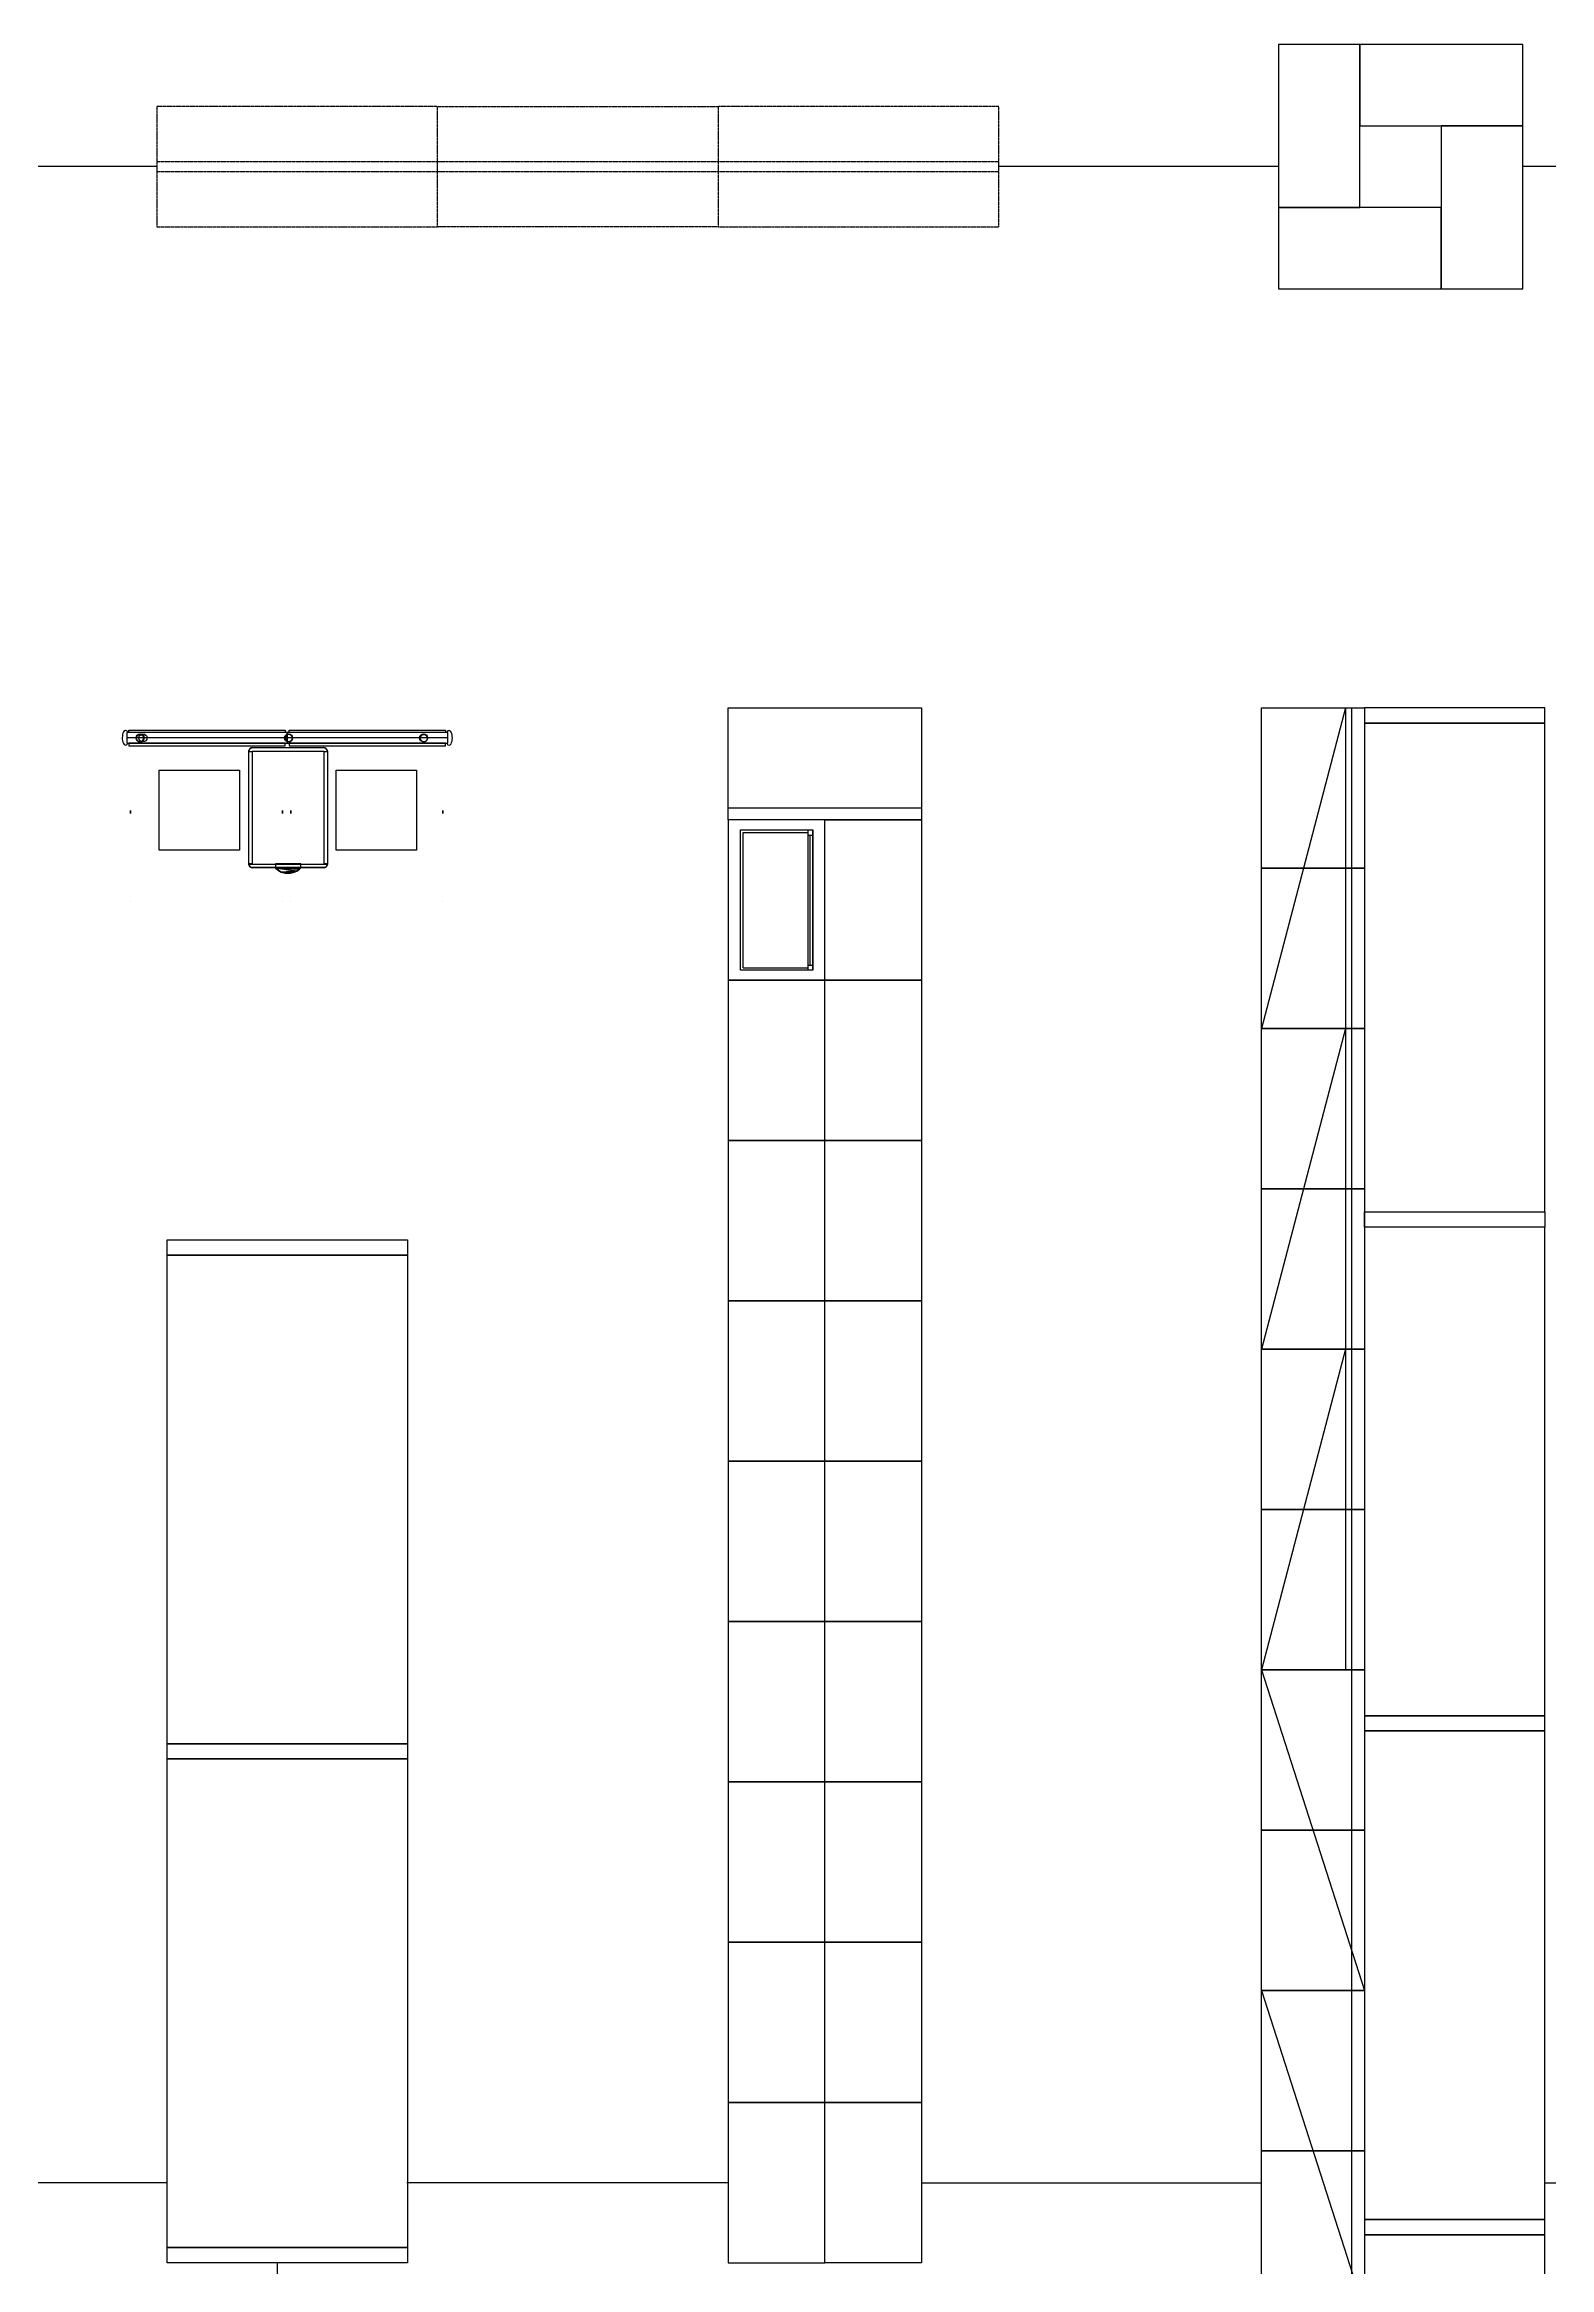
# Model space of a CAD drawing. Header units: millimetres. Extents: x -155 to 94595, y -3153 to 63413.
# Drawn here: x 18359 to 25868, y 4234 to 15327 of the extents above; entities that cross this region are included whole.
import ezdxf

# ---------------------------------------------------------------- set-up
doc = ezdxf.new("R2010")
doc.units = ezdxf.units.MM
doc.linetypes.add('REFERENCIA CAMPECHE$0$DASHEDX2', pattern=[38.1, 25.4, -12.7])
for name, color, linetype in [('2', 193, 'Continuous'), ('6', 253, 'Continuous'), ('int', 185, 'Continuous')]:
    doc.layers.add(name, color=color, linetype=linetype)
doc.styles.add('REFERENCIA CAMPECHE$0$LETRITAS', font='ROMAN1.shx', dxfattribs={"width": 1.2, "height": 0.225})
doc.dimstyles.new('arch', dxfattribs={"dimtxt": 0.18, "dimasz": 0.18, "dimexe": 0.18, "dimexo": 0.0625, "dimgap": 0.09, "dimtad": 0, "dimtih": 1, "dimtoh": 1, "dimdec": 4, "dimzin": 0, "dimdsep": 46, "dimtxsty": 'Standard', "dimblk": 'OBLIQUE', "dimcen": 0.09, "dimclrt": 256, "dimadec": 0, "dimazin": 0, "dimtfac": 1, "dimtdec": 4, "dimtofl": 0, "dimtmove": 0, "dimatfit": 3, "dimldrblk": 'OBLIQUE', "dimfxl": 1, "dimtolj": 1, "dimtzin": 0, "dimarcsym": 0})

# ---------------------------------------------------------------- blocks, each defined once
blk = doc.blocks.new('_Oblique')
at = {"color": 0, "linetype": 'ByBlock', "lineweight": -2}
blk.add_line((-0.5, -0.5), (0.5, 0.5), dxfattribs=at)
blk = doc.blocks.new('*D198')
at = {"layer": '6', "color": 0, "lineweight": -2}
blk.add_line((18920, 14717), (17517, 14717), dxfattribs=at)
at = {"layer": 'Defpoints', "color": 0}
for p in [(17517, 14717), (17517, 14717), (18920, 14717)]:
    blk.add_point(p, dxfattribs=at)
at = {"layer": '6', "color": 0, "lineweight": -2, "xscale": 0.3, "yscale": 0.3, "zscale": 0.3, "rotation": 180}
blk.add_blockref('_Oblique', (17517, 14717), dxfattribs=at)
at = {"layer": '6', "color": 0, "lineweight": -2, "xscale": 0.3, "yscale": 0.3, "zscale": 0.3}
blk.add_blockref('_Oblique', (18920, 14717), dxfattribs=at)
at = {"layer": '6', "insert": (18218, 14717), "char_height": 0.225, "attachment_point": 5, "style": 'REFERENCIA CAMPECHE$0$LETRITAS'}
blk.add_mtext('\\A1;1403.28', dxfattribs=at)
blk = doc.blocks.new('*D200')
at = {"layer": '6', "color": 0, "lineweight": -2}
blk.add_line((27136, 14717), (25735, 14717), dxfattribs=at)
at = {"layer": 'Defpoints', "color": 0}
for p in [(25735, 14717), (25735, 14717), (27136, 14717)]:
    blk.add_point(p, dxfattribs=at)
at = {"layer": '6', "color": 0, "lineweight": -2, "xscale": 0.3, "yscale": 0.3, "zscale": 0.3, "rotation": 180}
blk.add_blockref('_Oblique', (25735, 14717), dxfattribs=at)
at = {"layer": '6', "color": 0, "lineweight": -2, "xscale": 0.3, "yscale": 0.3, "zscale": 0.3}
blk.add_blockref('_Oblique', (27136, 14717), dxfattribs=at)
at = {"layer": '6', "insert": (26435, 14717), "char_height": 0.225, "attachment_point": 5, "style": 'REFERENCIA CAMPECHE$0$LETRITAS'}
blk.add_mtext('\\A1;1401.40', dxfattribs=at)
blk = doc.blocks.new('*D201')
at = {"layer": '6', "color": 0, "lineweight": -2}
blk.add_line((24515, 14717), (23120, 14717), dxfattribs=at)
at = {"layer": 'Defpoints', "color": 0}
for p in [(23120, 14717), (23120, 14717), (24515, 14717)]:
    blk.add_point(p, dxfattribs=at)
at = {"layer": '6', "color": 0, "lineweight": -2, "xscale": 0.3, "yscale": 0.3, "zscale": 0.3, "rotation": 180}
blk.add_blockref('_Oblique', (23120, 14717), dxfattribs=at)
at = {"layer": '6', "color": 0, "lineweight": -2, "xscale": 0.3, "yscale": 0.3, "zscale": 0.3}
blk.add_blockref('_Oblique', (24515, 14717), dxfattribs=at)
at = {"layer": '6', "insert": (23818, 14717), "char_height": 0.225, "attachment_point": 5, "style": 'REFERENCIA CAMPECHE$0$LETRITAS'}
blk.add_mtext('\\A1;1395.36', dxfattribs=at)
blk = doc.blocks.new('*D334')
at = {"layer": '6', "color": 0, "lineweight": -2}
blk.add_line((25845, 4657), (27345, 4657), dxfattribs=at)
at = {"layer": 'Defpoints', "color": 0}
for p in [(25845, 4657), (27345, 4657), (27345, 4657)]:
    blk.add_point(p, dxfattribs=at)
at = {"layer": '6', "color": 0, "lineweight": -2, "xscale": 0.3, "yscale": 0.3, "zscale": 0.3, "rotation": 180}
blk.add_blockref('_Oblique', (25845, 4657), dxfattribs=at)
at = {"layer": '6', "color": 0, "lineweight": -2, "xscale": 0.3, "yscale": 0.3, "zscale": 0.3}
blk.add_blockref('_Oblique', (27345, 4657), dxfattribs=at)
at = {"layer": '6', "insert": (26595, 4657), "char_height": 0.225, "attachment_point": 5, "style": 'REFERENCIA CAMPECHE$0$LETRITAS'}
blk.add_mtext('\\A1;1500.00', dxfattribs=at)
blk = doc.blocks.new('*D335')
at = {"layer": '6', "color": 0, "lineweight": -2}
blk.add_line((22735, 4657), (24431, 4657), dxfattribs=at)
at = {"layer": 'Defpoints', "color": 0}
for p in [(22735, 4657), (24431, 4657), (24431, 4657)]:
    blk.add_point(p, dxfattribs=at)
at = {"layer": '6', "color": 0, "lineweight": -2, "xscale": 0.3, "yscale": 0.3, "zscale": 0.3, "rotation": 180}
blk.add_blockref('_Oblique', (22735, 4657), dxfattribs=at)
at = {"layer": '6', "color": 0, "lineweight": -2, "xscale": 0.3, "yscale": 0.3, "zscale": 0.3}
blk.add_blockref('_Oblique', (24431, 4657), dxfattribs=at)
at = {"layer": '6', "insert": (23583, 4657), "char_height": 0.225, "attachment_point": 5, "style": 'REFERENCIA CAMPECHE$0$LETRITAS'}
blk.add_mtext('\\A1;1695.91', dxfattribs=at)
blk = doc.blocks.new('*D337')
at = {"layer": '6', "color": 0, "lineweight": -2}
blk.add_line((19520, 4257), (19520, 2497), dxfattribs=at)
at = {"layer": 'Defpoints', "color": 0}
for p in [(19483, 4257), (19520, 2497), (19630, 2497)]:
    blk.add_point(p, dxfattribs=at)
at = {"layer": '6', "color": 0, "lineweight": -2, "xscale": 0.3, "yscale": 0.3, "zscale": 0.3}
for p, rotation in [((19520, 4257), 90), ((19520, 2497), 270)]:
    blk.add_blockref('_Oblique', p, dxfattribs=dict(at, rotation=rotation))
at = {"layer": '6', "insert": (19520, 3377), "char_height": 0.225, "attachment_point": 5, "rotation": 90, "style": 'REFERENCIA CAMPECHE$0$LETRITAS'}
blk.add_mtext('\\A1;1760.00', dxfattribs=at)
blk = doc.blocks.new('*D338')
at = {"layer": '6', "color": 0, "lineweight": -2}
blk.add_line((21771, 4657), (20168, 4657), dxfattribs=at)
at = {"layer": 'Defpoints', "color": 0}
for p in [(20168, 4657), (20168, 4657), (21771, 4657)]:
    blk.add_point(p, dxfattribs=at)
at = {"layer": '6', "color": 0, "lineweight": -2, "xscale": 0.3, "yscale": 0.3, "zscale": 0.3, "rotation": 180}
blk.add_blockref('_Oblique', (20168, 4657), dxfattribs=at)
at = {"layer": '6', "color": 0, "lineweight": -2, "xscale": 0.3, "yscale": 0.3, "zscale": 0.3}
blk.add_blockref('_Oblique', (21771, 4657), dxfattribs=at)
at = {"layer": '6', "insert": (20970, 4657), "char_height": 0.225, "attachment_point": 5, "style": 'REFERENCIA CAMPECHE$0$LETRITAS'}
blk.add_mtext('\\A1;1602.95', dxfattribs=at)
blk = doc.blocks.new('*D339')
at = {"layer": '6', "color": 0, "lineweight": -2}
blk.add_line((18971, 4657), (17371, 4657), dxfattribs=at)
at = {"layer": 'Defpoints', "color": 0}
for p in [(17371, 4657), (17371, 4657), (18971, 4657)]:
    blk.add_point(p, dxfattribs=at)
at = {"layer": '6', "color": 0, "lineweight": -2, "xscale": 0.3, "yscale": 0.3, "zscale": 0.3, "rotation": 180}
blk.add_blockref('_Oblique', (17371, 4657), dxfattribs=at)
at = {"layer": '6', "color": 0, "lineweight": -2, "xscale": 0.3, "yscale": 0.3, "zscale": 0.3}
blk.add_blockref('_Oblique', (18971, 4657), dxfattribs=at)
at = {"layer": '6', "insert": (18171, 4657), "char_height": 0.225, "attachment_point": 5, "style": 'REFERENCIA CAMPECHE$0$LETRITAS'}
blk.add_mtext('\\A1;1600.00', dxfattribs=at)

msp = doc.modelspace()

# ---------------------------------------------------------------- linework, layer by layer
at = {"layer": '2'}
for p, q in [((24921.753, 15326.59), (24515.353, 15326.59)), ((24515.353, 15326.59), (24515.353, 14513.79)), ((24921.753, 15326.59), (24921.753, 14920.19)), ((25734.553, 15326.59), (24921.753, 15326.59)), ((24921.753, 14513.79), (24921.753, 15326.59)), ((25734.553, 14920.19), (25734.553, 15326.59)), ((24921.753, 14920.19), (25734.553, 14920.19)), ((25734.553, 14920.19), (25328.153, 14920.19)), ((25328.153, 14920.19), (25328.153, 14107.39)), ((25734.553, 14107.39), (25734.553, 14920.19)), ((24515.353, 14513.79), (24515.353, 14107.39)), ((25328.153, 14513.79), (24515.353, 14513.79)), ((24515.353, 14513.79), (24921.753, 14513.79)), ((25328.153, 14107.39), (25328.153, 14513.79)), ((24515.353, 14107.39), (25328.153, 14107.39)), ((25328.153, 14107.39), (25734.553, 14107.39)), ((21770.977, 12016.99), (22734.977, 12016.99)), ((21770.977, 11456.99), (21770.977, 12016.99)), ((22734.977, 12016.99), (22734.977, 11456.99)), ((24430.882, 10416.787), (24430.882, 12016.787)), ((24430.882, 12016.787), (24850.882, 12016.787)), ((24850.882, 12016.787), (24430.882, 10416.787)), ((24430.882, 11216.787), (24430.882, 12016.787)), ((24430.882, 12016.787), (24944.882, 12016.787)), ((24850.882, 12016.787), (24850.882, 10416.787)), ((24880.882, 12016.787), (24880.882, 11216.787)), ((24944.882, 12016.787), (24944.882, 11216.787)), ((24944.882, 11940.587), (24944.882, 9502.187)), ((25844.882, 11940.587), (24944.882, 11940.587)), ((25844.882, 9502.187), (25844.882, 11940.587)), ((21770.977, 11516.99), (22734.977, 11516.99)), ((22734.977, 11456.99), (21770.977, 11456.99)), ((21770.977, 11456.99), (21770.977, 10656.99)), ((22252.977, 11456.99), (21770.977, 11456.99)), ((22252.977, 10656.99), (22252.977, 11456.99)), ((22252.977, 10656.99), (22252.977, 11456.99)), ((22252.977, 11456.99), (22734.977, 11456.99)), ((22734.977, 11456.99), (22734.977, 10656.99)), ((21831.977, 10706.99), (21831.977, 11406.99)), ((21831.977, 11406.99), (22191.977, 11406.99)), ((21844.477, 11394.49), (22166.977, 11394.49)), ((21844.477, 10719.49), (21844.477, 11394.49)), ((22166.977, 11406.99), (22166.977, 10706.99)), ((22166.977, 11381.99), (22191.977, 11381.99)), ((22179.477, 10731.99), (22179.477, 11381.99)), ((22191.977, 11406.99), (22191.977, 10706.99)), ((22191.977, 10706.99), (22191.977, 11406.99)), ((24430.882, 10416.787), (24430.882, 11216.787)), ((24430.882, 11216.787), (24944.882, 11216.787)), ((24944.882, 11216.787), (24430.882, 11216.787)), ((24880.882, 11216.787), (24880.882, 10416.787)), ((24944.882, 11216.787), (24944.882, 10416.787)), ((21770.977, 10656.99), (21770.977, 9856.99)), ((22252.977, 10656.99), (21770.977, 10656.99)), ((21770.977, 10656.99), (22252.977, 10656.99)), ((22191.977, 10706.99), (21831.977, 10706.99)), ((21844.477, 10719.49), (22166.977, 10719.49)), ((22166.977, 10731.99), (22191.977, 10731.99)), ((22252.977, 9856.99), (22252.977, 10656.99)), ((22252.977, 9856.99), (22252.977, 10656.99)), ((22252.977, 10656.99), (22734.977, 10656.99)), ((22734.977, 10656.99), (22252.977, 10656.99)), ((22734.977, 10656.99), (22734.977, 9856.99)), ((24430.882, 8816.787), (24430.882, 10416.787)), ((24430.882, 10416.787), (24850.882, 10416.787)), ((24850.882, 10416.787), (24430.882, 8816.787)), ((24850.882, 10416.787), (24430.882, 10416.787)), ((24430.882, 9616.787), (24430.882, 10416.787)), ((24430.882, 10416.787), (24944.882, 10416.787)), ((24944.882, 10416.787), (24430.882, 10416.787)), ((24850.882, 10416.787), (24850.882, 8816.787)), ((24880.882, 10416.787), (24880.882, 9616.787)), ((24944.882, 10416.787), (24944.882, 9616.787)), ((21770.977, 9856.99), (22252.977, 9856.99)), ((21770.977, 9856.99), (21770.977, 9056.99)), ((22252.977, 9856.99), (21770.977, 9856.99)), ((22734.977, 9856.99), (22252.977, 9856.99)), ((22252.977, 9056.99), (22252.977, 9856.99)), ((22252.977, 9056.99), (22252.977, 9856.99)), ((22252.977, 9856.99), (22734.977, 9856.99)), ((22734.977, 9856.99), (22734.977, 9056.99)), ((24430.882, 8816.787), (24430.882, 9616.787)), ((24430.882, 9616.787), (24944.882, 9616.787)), ((24944.882, 9616.787), (24430.882, 9616.787)), ((24880.882, 9616.787), (24880.882, 8816.787)), ((24944.882, 9616.787), (24944.882, 8816.787)), ((24944.882, 9502.187), (25844.882, 9502.187)), ((24944.882, 9425.987), (24944.882, 6987.587)), ((25844.882, 9425.987), (24944.882, 9425.987)), ((25844.882, 6987.587), (25844.882, 9425.987)), ((18970.977, 6847.79), (18970.977, 9286.19)), ((18970.977, 9286.19), (20170.977, 9286.19)), ((20170.977, 9286.19), (20170.977, 6847.79)), ((21770.977, 9056.99), (21770.977, 8256.99)), ((22252.977, 9056.99), (21770.977, 9056.99)), ((21770.977, 9056.99), (22252.977, 9056.99)), ((22252.977, 8256.99), (22252.977, 9056.99)), ((22252.977, 8256.99), (22252.977, 9056.99)), ((22252.977, 9056.99), (22734.977, 9056.99)), ((22734.977, 9056.99), (22252.977, 9056.99)), ((22734.977, 9056.99), (22734.977, 8256.99)), ((24430.882, 7216.787), (24430.882, 8816.787)), ((24430.882, 8816.787), (24850.882, 8816.787)), ((24850.882, 8816.787), (24430.882, 7216.787)), ((24850.882, 8816.787), (24430.882, 8816.787)), ((24944.882, 8816.787), (24430.882, 8816.787)), ((24430.882, 8016.787), (24430.882, 8816.787)), ((24430.882, 8816.787), (24944.882, 8816.787)), ((24850.882, 8816.787), (24850.882, 7216.787)), ((24880.882, 8816.787), (24880.882, 8016.787)), ((24944.882, 8816.787), (24944.882, 8016.787)), ((21770.977, 8256.99), (21770.977, 7456.99)), ((22252.977, 8256.99), (21770.977, 8256.99)), ((21770.977, 8256.99), (22252.977, 8256.99)), ((22252.977, 7456.99), (22252.977, 8256.99)), ((22252.977, 7456.99), (22252.977, 8256.99)), ((22252.977, 8256.99), (22734.977, 8256.99)), ((22734.977, 8256.99), (22252.977, 8256.99)), ((22734.977, 8256.99), (22734.977, 7456.99)), ((24430.882, 7216.787), (24430.882, 8016.787)), ((24430.882, 8016.787), (24944.882, 8016.787)), ((24944.882, 8016.787), (24430.882, 8016.787)), ((24880.882, 8016.787), (24880.882, 7216.787)), ((24944.882, 8016.787), (24944.882, 7216.787)), ((21770.977, 7456.99), (22252.977, 7456.99)), ((21770.977, 7456.99), (21770.977, 6656.99)), ((22252.977, 7456.99), (21770.977, 7456.99)), ((22734.977, 7456.99), (22252.977, 7456.99)), ((22252.977, 6656.99), (22252.977, 7456.99)), ((22252.977, 6656.99), (22252.977, 7456.99)), ((22252.977, 7456.99), (22734.977, 7456.99)), ((22734.977, 7456.99), (22734.977, 6656.99)), ((24850.882, 7216.787), (24430.882, 7216.787)), ((24430.882, 6416.787), (24430.882, 7216.787)), ((24430.882, 7216.787), (24944.882, 7216.787)), ((24944.882, 7216.787), (24430.882, 7216.787)), ((24880.882, 7216.787), (24880.882, 6416.787)), ((24944.882, 7216.787), (24944.882, 6416.787)), ((24944.882, 6987.587), (25844.882, 6987.587)), ((24944.882, 6911.387), (24944.882, 4472.987)), ((25844.882, 6911.387), (24944.882, 6911.387)), ((25844.882, 4472.987), (25844.882, 6911.387)), ((20170.977, 6847.79), (18970.977, 6847.79)), ((18970.977, 4333.19), (18970.977, 6771.59)), ((18970.977, 6771.59), (20170.977, 6771.59)), ((20170.977, 6771.59), (20170.977, 4333.19)), ((21770.977, 6656.99), (22252.977, 6656.99)), ((21770.977, 6656.99), (21770.977, 5856.99)), ((22252.977, 6656.99), (21770.977, 6656.99)), ((22734.977, 6656.99), (22252.977, 6656.99)), ((22252.977, 5856.99), (22252.977, 6656.99)), ((22252.977, 5856.99), (22252.977, 6656.99)), ((22252.977, 6656.99), (22734.977, 6656.99)), ((22734.977, 6656.99), (22734.977, 5856.99)), ((24430.882, 5616.787), (24430.882, 6416.787)), ((24430.882, 6416.787), (24944.882, 6416.787)), ((24944.882, 6416.787), (24430.882, 6416.787)), ((24880.882, 6416.787), (24880.882, 5616.787)), ((24944.882, 6416.787), (24944.882, 5616.787)), ((21770.977, 5856.99), (21770.977, 5056.99)), ((22252.977, 5856.99), (21770.977, 5856.99)), ((21770.977, 5856.99), (22252.977, 5856.99)), ((22252.977, 5056.99), (22252.977, 5856.99)), ((22252.977, 5056.99), (22252.977, 5856.99)), ((22252.977, 5856.99), (22734.977, 5856.99)), ((22734.977, 5856.99), (22252.977, 5856.99)), ((22734.977, 5856.99), (22734.977, 5056.99)), ((24944.882, 5616.787), (24430.882, 5616.787)), ((24430.882, 4816.787), (24430.882, 5616.787)), ((24430.882, 5616.787), (24944.882, 5616.787)), ((24880.882, 5616.787), (24880.882, 4816.787)), ((24944.882, 5616.787), (24944.882, 4816.787)), ((21770.977, 5056.99), (21770.977, 4256.99)), ((22252.977, 5056.99), (21770.977, 5056.99)), ((21770.977, 5056.99), (22252.977, 5056.99)), ((22252.977, 4256.99), (22252.977, 5056.99)), ((22252.977, 4256.99), (22252.977, 5056.99)), ((22252.977, 5056.99), (22734.977, 5056.99)), ((22734.977, 5056.99), (22252.977, 5056.99)), ((22734.977, 5056.99), (22734.977, 4256.99)), ((24430.882, 4016.787), (24430.882, 4816.787)), ((24430.882, 4816.787), (24944.882, 4816.787)), ((24944.882, 4816.787), (24430.882, 4816.787)), ((24880.882, 4816.787), (24880.882, 4016.787)), ((24944.882, 4816.787), (24944.882, 4016.787)), ((24944.882, 4472.987), (25844.882, 4472.987)), ((20170.977, 4333.19), (18970.977, 4333.19)), ((24944.882, 4396.787), (24944.882, 1958.387)), ((25844.882, 4396.787), (24944.882, 4396.787)), ((25844.882, 1958.387), (25844.882, 4396.787)), ((21770.977, 4256.99), (22252.977, 4256.99)), ((22734.977, 4256.99), (22252.977, 4256.99))]:
    msp.add_line(p, q, dxfattribs=at)
at = {"layer": '2', "linetype": 'REFERENCIA CAMPECHE$0$DASHEDX2', "ltscale": 0.0075}
for p, q in [((20319.994, 15016.99), (18919.994, 15016.99)), ((18919.994, 15016.99), (18919.994, 14416.99)), ((20319.994, 14416.99), (20319.994, 15016.99)), ((20319.994, 14416.99), (20319.994, 15016.99)), ((20319.994, 15016.99), (21719.994, 15016.99)), ((21719.994, 15016.99), (21719.994, 14416.99)), ((23119.994, 15016.99), (21719.994, 15016.99)), ((21719.994, 15016.99), (21719.994, 14416.99)), ((23119.994, 14416.99), (23119.994, 15016.99)), ((18919.994, 14741.99), (23119.994, 14741.99)), ((18919.994, 14691.99), (23119.994, 14691.99)), ((18919.994, 14416.99), (20319.994, 14416.99)), ((21719.994, 14416.99), (20319.994, 14416.99)), ((21719.994, 14416.99), (23119.994, 14416.99))]:
    msp.add_line(p, q, dxfattribs=at)
at = {"layer": 'int'}
for p, q in [((25844.882, 12016.787), (24944.882, 12016.787)), ((24944.882, 12016.787), (24944.882, 11940.587)), ((25844.882, 11940.587), (25844.882, 12016.787)), ((18770.977, 11892.745, -1100), (18770.977, 11840.745, -1100)), ((19570.977, 11892.745, -1100), (18770.977, 11892.745, -1100)), ((18780.977, 11905.745, -952), (19560.977, 11905.745, -952)), ((18780.977, 11893.745, -952), (18780.977, 11905.745, -952)), ((18780.977, 11905.745, -327), (19560.977, 11905.745, -327)), ((18780.977, 11905.745, -157), (19560.977, 11905.745, -157)), ((18780.977, 11893.745, -327), (18780.977, 11905.745, -327)), ((18780.977, 11893.745, -157), (18780.977, 11905.745, -157)), ((19560.977, 11905.745, -952), (19560.977, 11893.745, -952)), ((19560.977, 11905.745, -327), (19560.977, 11893.745, -327)), ((19560.977, 11905.745, -157), (19560.977, 11893.745, -157)), ((19570.977, 11840.745, -1100), (19570.977, 11892.745, -1100)), ((19570.977, 11892.745, -1100), (19570.977, 11840.745, -1100)), ((20370.977, 11892.745, -1100), (19570.977, 11892.745, -1100)), ((19580.977, 11905.745, -952), (20360.977, 11905.745, -952)), ((19580.977, 11893.745, -952), (19580.977, 11905.745, -952)), ((19580.977, 11905.745, -327), (20360.977, 11905.745, -327)), ((19580.977, 11905.745, -157), (20360.977, 11905.745, -157)), ((19580.977, 11893.745, -327), (19580.977, 11905.745, -327)), ((19580.977, 11893.745, -157), (19580.977, 11905.745, -157)), ((20360.977, 11905.745, -952), (20360.977, 11893.745, -952)), ((20360.977, 11905.745, -327), (20360.977, 11893.745, -327)), ((20360.977, 11905.745, -157), (20360.977, 11893.745, -157)), ((20370.977, 11840.745, -1100), (20370.977, 11892.745, -1100)), ((24944.882, 11940.587), (25844.882, 11940.587)), ((19570.977, 11866.745), (18770.977, 11866.745)), ((18770.977, 11840.745, -1100), (19570.977, 11840.745, -1100)), ((18780.977, 11839.745, -952), (18780.977, 11827.745, -952)), ((18780.977, 11839.745, -327), (18780.977, 11827.745, -327)), ((18780.977, 11839.745, -157), (18780.977, 11827.745, -157)), ((18780.977, 11827.745, -952), (19560.977, 11827.745, -952)), ((18780.977, 11827.745, -327), (19560.977, 11827.745, -327)), ((18780.977, 11827.745, -157), (19560.977, 11827.745, -157)), ((19378.972, 11238.13, -1020), (19378.972, 11798.13, -1020)), ((19378.972, 11798.13, -1020), (19394.972, 11798.13, -1020)), ((19378.972, 11238.13, -1100), (19378.972, 11798.13, -1100)), ((19394.972, 11798.13, -1020), (19394.972, 11238.13, -1020)), ((19754.972, 11798.13, -1020), (19394.972, 11798.13, -1020)), ((19398.972, 11818.13, -1100), (19750.972, 11818.13, -1100)), ((19560.977, 11827.745, -952), (19560.977, 11839.745, -952)), ((19560.977, 11827.745, -327), (19560.977, 11839.745, -327)), ((19560.977, 11827.745, -157), (19560.977, 11839.745, -157)), ((20370.977, 11866.745), (19570.977, 11866.745)), ((19570.977, 11840.745, -1100), (20370.977, 11840.745, -1100)), ((19580.977, 11839.745, -952), (19580.977, 11827.745, -952)), ((19580.977, 11839.745, -327), (19580.977, 11827.745, -327)), ((19580.977, 11839.745, -157), (19580.977, 11827.745, -157)), ((19580.977, 11827.745, -952), (20360.977, 11827.745, -952)), ((19580.977, 11827.745, -327), (20360.977, 11827.745, -327)), ((19580.977, 11827.745, -157), (20360.977, 11827.745, -157)), ((19754.972, 11238.13, -1020), (19754.972, 11798.13, -1020)), ((19754.972, 11798.13, -1020), (19770.972, 11798.13, -1020)), ((19770.972, 11798.13, -1020), (19770.972, 11238.13, -1020)), ((19770.972, 11798.13, -1100), (19770.972, 11238.13, -1100)), ((20360.977, 11827.745, -952), (20360.977, 11839.745, -952)), ((20360.977, 11827.745, -327), (20360.977, 11839.745, -327)), ((20360.977, 11827.745, -157), (20360.977, 11839.745, -157)), ((18932.31, 11306.13, -175), (18932.31, 11706.13, -175)), ((18932.31, 11706.13, -175), (19332.31, 11706.13, -175)), ((19332.31, 11706.13, -175), (19332.31, 11306.13, -175)), ((19814.997, 11306.13, -175), (19814.997, 11706.13, -175)), ((19814.997, 11706.13, -175), (20214.997, 11706.13, -175)), ((20214.997, 11706.13, -175), (20214.997, 11306.13, -175)), ((19332.31, 11306.13, -175), (18932.31, 11306.13, -175)), ((19394.972, 11238.13, -1020), (19378.972, 11238.13, -1020)), ((19378.972, 11235.13, -1017), (19378.972, 11236.13, -1017)), ((19378.972, 11236.13, -1017), (19770.972, 11236.13, -1017)), ((19378.972, 11235.13, -527), (19378.972, 11236.13, -527)), ((19378.972, 11236.13, -527), (19770.972, 11236.13, -527)), ((19378.972, 11235.13, -679), (19378.972, 11236.13, -679)), ((19378.972, 11236.13, -679), (19770.972, 11236.13, -679)), ((19755.972, 11220.13, -1017), (19393.972, 11220.13, -1017)), ((19755.972, 11220.13, -527), (19393.972, 11220.13, -527)), ((19755.972, 11220.13, -679), (19393.972, 11220.13, -679)), ((19750.972, 11218.13, -1100), (19398.972, 11218.13, -1100)), ((19637.972, 11237.63, -683), (19511.972, 11237.63, -683)), ((19511.972, 11237.63, -683), (19511.972, 11219.53, -683)), ((19637.972, 11237.63, -531), (19511.972, 11237.63, -531)), ((19511.972, 11237.63, -531), (19511.972, 11219.53, -531)), ((19637.972, 11237.63, -379), (19511.972, 11237.63, -379)), ((19511.972, 11237.63, -379), (19511.972, 11219.53, -379)), ((19511.972, 11219.53, -683), (19637.972, 11219.53, -683)), ((19511.972, 11219.53, -531), (19637.972, 11219.53, -531)), ((19511.972, 11219.53, -379), (19637.972, 11219.53, -379)), ((19637.972, 11219.53, -683), (19637.972, 11237.63, -683)), ((19637.972, 11219.53, -531), (19637.972, 11237.63, -531)), ((19637.972, 11219.53, -379), (19637.972, 11237.63, -379)), ((19770.972, 11238.13, -1020), (19754.972, 11238.13, -1020)), ((19770.972, 11236.13, -1017), (19770.972, 11235.13, -1017)), ((19770.972, 11236.13, -527), (19770.972, 11235.13, -527)), ((19770.972, 11236.13, -679), (19770.972, 11235.13, -679)), ((20214.997, 11306.13, -175), (19814.997, 11306.13, -175)), ((24944.882, 9502.187), (25844.882, 9502.187)), ((24944.882, 9425.987), (24944.882, 9502.187)), ((25844.882, 9502.187), (25844.882, 9425.987)), ((18970.977, 9286.19), (18970.977, 9362.39)), ((18970.977, 9362.39), (20170.977, 9362.39)), ((20170.977, 9362.39), (20170.977, 9286.19)), ((25844.882, 9425.987), (24944.882, 9425.987)), ((20170.977, 9286.19), (18970.977, 9286.19)), ((24430.882, 7216.787), (24944.882, 5616.787)), ((25844.882, 6987.587), (24944.882, 6987.587)), ((24944.882, 6987.587), (24944.882, 6911.387)), ((24944.882, 6911.387), (25844.882, 6911.387)), ((25844.882, 6911.387), (25844.882, 6987.587)), ((18970.977, 6771.59), (18970.977, 6847.79)), ((18970.977, 6847.79), (20170.977, 6847.79)), ((20170.977, 6771.59), (18970.977, 6771.59)), ((20170.977, 6847.79), (20170.977, 6771.59)), ((24430.882, 5616.787), (24944.882, 4016.787)), ((25844.882, 4472.987), (24944.882, 4472.987)), ((24944.882, 4472.987), (24944.882, 4396.787)), ((25844.882, 4396.787), (25844.882, 4472.987)), ((18970.977, 4256.99), (18970.977, 4333.19)), ((18970.977, 4333.19), (20170.977, 4333.19)), ((20170.977, 4333.19), (20170.977, 4256.99)), ((24944.882, 4396.787), (25844.882, 4396.787)), ((20170.977, 4256.99), (18970.977, 4256.99))]:
    msp.add_line(p, q, dxfattribs=at)
at = {"layer": 'int', "extrusion": (1, -2.60398e-16, 0)}
for p, q in [((18788.361, 11504.745, -1099), (18788.361, 11488.745, -1099)), ((18788.361, 11488.745, -239), (18788.361, 11504.745, -239)), ((18788.361, 11504.745, -239), (18788.361, 11504.745, -1099)), ((18788.361, 11496.245, -239), (18788.361, 11496.245, -1099)), ((18788.361, 11496.245, -339), (18788.361, 11496.245, -239)), ((18788.361, 11488.745, -1099), (18788.361, 11488.745, -239)), ((19588.361, 11504.745, -1099), (19588.361, 11488.745, -1099)), ((19588.361, 11488.745, -239), (19588.361, 11504.745, -239)), ((19588.361, 11504.745, -239), (19588.361, 11504.745, -1099)), ((19588.361, 11496.245, -239), (19588.361, 11496.245, -1099)), ((19588.361, 11496.245, -339), (19588.361, 11496.245, -239)), ((19588.361, 11488.745, -1099), (19588.361, 11488.745, -239)), ((18788.361, 11050.745, -255), (18788.361, 11050.745, -493.3)), ((19588.361, 11050.745, -255), (19588.361, 11050.745, -493.3))]:
    msp.add_line(p, q, dxfattribs=at)
at = {"layer": 'int', "extrusion": (-1, 3.82859e-16, 0)}
for p, q in [((19546.361, 11504.745, -1099), (19546.361, 11488.745, -1099)), ((19546.361, 11488.745, -239), (19546.361, 11504.745, -239)), ((19546.361, 11504.745, -239), (19546.361, 11504.745, -1099)), ((19546.361, 11496.245, -239), (19546.361, 11496.245, -1099)), ((19546.361, 11496.245, -339), (19546.361, 11496.245, -239)), ((19546.361, 11488.745, -1099), (19546.361, 11488.745, -239)), ((20346.361, 11504.745, -1099), (20346.361, 11488.745, -1099)), ((20346.361, 11488.745, -239), (20346.361, 11504.745, -239)), ((20346.361, 11504.745, -239), (20346.361, 11504.745, -1099)), ((20346.361, 11496.245, -239), (20346.361, 11496.245, -1099)), ((20346.361, 11496.245, -339), (20346.361, 11496.245, -239)), ((20346.361, 11488.745, -1099), (20346.361, 11488.745, -239)), ((19546.361, 11050.745, -255), (19546.361, 11050.745, -493.3)), ((20346.361, 11050.745, -255), (20346.361, 11050.745, -493.3))]:
    msp.add_line(p, q, dxfattribs=at)
at = {"layer": 'int', "extrusion": (-2.85455e-16, -0.642788, 0.766044)}
for p, q in [((19511.972, 11219.53, -683), (19637.972, 11219.53, -683)), ((19511.972, 11219.53, -531), (19637.972, 11219.53, -531)), ((19511.972, 11219.53, -379), (19637.972, 11219.53, -379))]:
    msp.add_line(p, q, dxfattribs=at)
at = {"layer": 'int'}
for centre, radius in [((18836.888, 11866.745, 50), 20), ((18835.775, 11865.589, 50), 18.402), ((18835.775, 11865.589, 750), 18.402), ((18850.977, 11866.745, -100), 20), ((19577.185, 11866.745, 50), 20), ((19578.788, 11866.081, 750), 18.402), ((19578.788, 11866.081, 750), 18.402), ((20250.977, 11866.745, 50), 20), ((20250.977, 11866.745, -100), 20), ((20252.089, 11865.589, 750), 18.402), ((20252.089, 11865.589, 750), 18.402)]:
    msp.add_circle(centre, radius, dxfattribs=at)
at = {"layer": 'int', "extrusion": (0, 0, -1)}
for centre in [(-18835.775, 11865.589, -750), (-18835.775, 11865.589, -50), (-19578.788, 11866.081, -50), (-19578.788, 11866.081, -50), (-20252.089, 11865.589, -50), (-20252.089, 11865.589, -50)]:
    msp.add_circle(centre, 18.402, dxfattribs=at)
at = {"layer": 'int'}
for centre, radius, start, end in [((18826.046, 11867.131, -1100), 78.43, 157.2848494, 201.7422936), ((18763.939, 11892.181, -1100), 11.5, 28.5674258, 152.9191779), ((20378.015, 11891.308, -1100), 11.5, 20.9051108, 151.4325742), ((20315.907, 11866.359, -1100), 78.43, 337.2848494, 21.7422936), ((18763.939, 11842.181, -1100), 11.5, 200.9051108, 331.4325742), ((19398.972, 11798.13, -1100), 20, 90, 180), ((19750.972, 11798.13, -1100), 20, 0, 90), ((20378.015, 11841.308, -1100), 11.5, 208.5674258, 332.9191779), ((19398.972, 11238.13, -1100), 20, 180, 270), ((19393.972, 11235.13, -1017), 15, 180, 270), ((19393.972, 11235.13, -527), 15, 180, 270), ((19393.972, 11235.13, -679), 15, 180, 270), ((19750.972, 11238.13, -1100), 20, 270, 0), ((19755.972, 11235.13, -1017), 15, 270, 0), ((19755.972, 11235.13, -527), 15, 270, 0), ((19755.972, 11235.13, -679), 15, 270, 0)]:
    msp.add_arc(centre, radius, start, end, dxfattribs=at)
at = {"layer": 'int', "extrusion": (-2.85455e-16, -0.642788, 0.766044)}
for centre in [(19574.972, 8192.25, -7734.983), (19574.972, 8289.954, -7618.544), (19574.972, 8387.658, -7502.105)]:
    msp.add_arc(centre, 72.868, 210.1653187, 329.8346813, dxfattribs=at)
at = {"layer": 'int'}
for points in [[(19570.977, 11840.745), (19570.977, 11892.745), (18770.977, 11892.745), (18770.977, 11840.745)], [(19560.977, 11905.745, -7), (19560.977, 11893.745, -7), (18780.977, 11893.745, -7), (18780.977, 11905.745, -7)], [(19560.977, 11905.745, -7), (19560.977, 11893.745, -7), (18780.977, 11893.745, -7), (18780.977, 11905.745, -7)], [(19560.977, 11905.745, -177), (19560.977, 11893.745, -177), (18780.977, 11893.745, -177), (18780.977, 11905.745, -177)], [(19560.977, 11905.745, -177), (19560.977, 11893.745, -177), (18780.977, 11893.745, -177), (18780.977, 11905.745, -177)], [(19560.977, 11905.745, -352), (19560.977, 11893.745, -352), (18780.977, 11893.745, -352), (18780.977, 11905.745, -352)], [(20370.977, 11840.745), (20370.977, 11892.745), (19570.977, 11892.745), (19570.977, 11840.745)], [(20360.977, 11905.745, -7), (20360.977, 11893.745, -7), (19580.977, 11893.745, -7), (19580.977, 11905.745, -7)], [(20360.977, 11905.745, -7), (20360.977, 11893.745, -7), (19580.977, 11893.745, -7), (19580.977, 11905.745, -7)], [(20360.977, 11905.745, -177), (20360.977, 11893.745, -177), (19580.977, 11893.745, -177), (19580.977, 11905.745, -177)], [(20360.977, 11905.745, -177), (20360.977, 11893.745, -177), (19580.977, 11893.745, -177), (19580.977, 11905.745, -177)], [(20360.977, 11905.745, -352), (20360.977, 11893.745, -352), (19580.977, 11893.745, -352), (19580.977, 11905.745, -352)], [(19560.977, 11827.745, -7), (19560.977, 11839.745, -7), (18780.977, 11839.745, -7), (18780.977, 11827.745, -7)], [(19560.977, 11827.745, -7), (19560.977, 11839.745, -7), (18780.977, 11839.745, -7), (18780.977, 11827.745, -7)], [(19560.977, 11827.745, -177), (19560.977, 11839.745, -177), (18780.977, 11839.745, -177), (18780.977, 11827.745, -177)], [(19560.977, 11827.745, -177), (19560.977, 11839.745, -177), (18780.977, 11839.745, -177), (18780.977, 11827.745, -177)], [(19560.977, 11827.745, -352), (19560.977, 11839.745, -352), (18780.977, 11839.745, -352), (18780.977, 11827.745, -352)], [(20360.977, 11827.745, -7), (20360.977, 11839.745, -7), (19580.977, 11839.745, -7), (19580.977, 11827.745, -7)], [(20360.977, 11827.745, -7), (20360.977, 11839.745, -7), (19580.977, 11839.745, -7), (19580.977, 11827.745, -7)], [(20360.977, 11827.745, -177), (20360.977, 11839.745, -177), (19580.977, 11839.745, -177), (19580.977, 11827.745, -177)], [(20360.977, 11827.745, -177), (20360.977, 11839.745, -177), (19580.977, 11839.745, -177), (19580.977, 11827.745, -177)], [(20360.977, 11827.745, -352), (20360.977, 11839.745, -352), (19580.977, 11839.745, -352), (19580.977, 11827.745, -352)]]:
    msp.add_3dface(points, dxfattribs=at)
for points, invisible_edges in [([(19379.143, 11235.519, -1020), (19378.972, 11798.13, -1020), (19379.143, 11800.74, -1020)], 13), ([(19379.143, 11235.519, -1020), (19378.972, 11238.13, -1020), (19378.972, 11798.13, -1020)], 12), ([(19379.143, 11800.74, -1020), (19379.654, 11803.306, -1020), (19381.652, 11808.13, -1020)], 14), ([(19379.654, 11803.306, -1020), (19380.495, 11805.783, -1020), (19381.652, 11808.13, -1020)], 12), ([(19381.652, 11808.13, -1020), (19383.105, 11810.305, -1020), (19384.83, 11812.272, -1020)], 12), ([(19384.83, 11812.272, -1020), (19386.797, 11813.997, -1020), (19388.972, 11815.45, -1020)], 12), ([(19388.972, 11815.45, -1020), (19391.319, 11816.607, -1020), (19393.796, 11817.448, -1020)], 12), ([(19393.796, 11817.448, -1020), (19396.362, 11817.958, -1020), (19398.972, 11818.13, -1020)], 12), ([(19398.972, 11818.13, -1020), (19750.972, 11818.13, -1020), (19753.583, 11817.958, -1020)], 12), ([(19753.583, 11817.958, -1020), (19756.149, 11817.448, -1020), (19758.626, 11816.607, -1020)], 12), ([(19758.626, 11816.607, -1020), (19760.972, 11815.45, -1020), (19763.147, 11813.997, -1020)], 12), ([(19763.147, 11813.997, -1020), (19765.114, 11812.272, -1020), (19766.839, 11810.305, -1020)], 12), ([(19766.839, 11810.305, -1020), (19768.293, 11808.13, -1020), (19769.45, 11805.783, -1020)], 12), ([(19769.45, 11805.783, -1020), (19770.291, 11803.306, -1020), (19770.801, 11800.74, -1020)], 12), ([(19770.801, 11800.74, -1020), (19770.972, 11798.13, -1020), (19770.972, 11238.13, -1020)], 12), ([(19380.495, 11230.476, -1020), (19379.654, 11232.953, -1020), (19379.143, 11235.519, -1020)], 12), ([(19383.105, 11225.954, -1020), (19381.652, 11228.13, -1020), (19380.495, 11230.476, -1020)], 12), ([(19386.797, 11222.263, -1020), (19384.83, 11223.987, -1020), (19383.105, 11225.954, -1020)], 12), ([(19391.319, 11219.652, -1020), (19388.972, 11220.809, -1020), (19386.797, 11222.263, -1020)], 12), ([(19396.362, 11218.301, -1020), (19393.796, 11218.811, -1020), (19391.319, 11219.652, -1020)], 12), ([(19750.972, 11218.13, -1020), (19398.972, 11218.13, -1020), (19396.362, 11218.301, -1020)], 12), ([(19756.149, 11218.811, -1020), (19753.583, 11218.301, -1020), (19750.972, 11218.13, -1020)], 12), ([(19760.972, 11220.809, -1020), (19758.626, 11219.652, -1020), (19756.149, 11218.811, -1020)], 12), ([(19765.114, 11223.987, -1020), (19763.147, 11222.263, -1020), (19760.972, 11220.809, -1020)], 12), ([(19768.293, 11228.13, -1020), (19766.839, 11225.954, -1020), (19765.114, 11223.987, -1020)], 12), ([(19770.291, 11232.953, -1020), (19769.45, 11230.476, -1020), (19768.293, 11228.13, -1020)], 12), ([(19770.972, 11238.13, -1020), (19770.801, 11235.519, -1020), (19770.291, 11232.953, -1020)], 12)]:
    msp.add_3dface(points, dxfattribs=dict(at, invisible_edges=invisible_edges))

# ---------------------------------------------------------------- dimensions: what is measured, and where the dimension line sits
at = {"layer": '6'}
for base, p1, p2, angle, picture, middle in [((17516.718, 14716.99), (18919.994, 14716.99), (17516.718, 14716.99), 180, '*D198', (18218.356, 14717.239)), ((23119.994, 14716.99), (24515.353, 14716.99), (23119.994, 14716.99), 180, '*D201', (23817.673, 14717.239)), ((25734.553, 14716.99), (27135.953, 14716.99), (25734.553, 14716.99), 180, '*D200', (26435.253, 14717.239)), ((17370.977, 4656.99), (18970.977, 4656.99), (17370.977, 4656.99), 180, '*D339', (18170.977, 4657.239)), ((20168.024, 4656.99), (21770.977, 4656.99), (20168.024, 4656.99), 180, '*D338', (20969.5, 4657.239)), ((24430.8822, 4656.9897), (22734.9768, 4656.9897), (24430.8822, 4656.9897), 180, '*D335', (23582.9295, 4657.2394)), ((27344.882, 4656.99), (25844.882, 4656.99), (27344.882, 4656.99), 180, '*D334', (26594.882, 4657.239)), ((19520.053, 2496.99), (19483.387, 4256.99), (19630.053, 2496.99), 90, '*D337', (19519.803, 3376.99))]:
    dim = msp.add_linear_dim(base=base, p1=p1, p2=p2, angle=angle, dimstyle='arch', override={"dimtxt": 0.225, "dimasz": 0.3, "dimexe": 0.09, "dimexo": 0.495, "dimgap": 0.036, "dimtih": 0, "dimtoh": 0, "dimdec": 2, "dimtxsty": 'REFERENCIA CAMPECHE$0$LETRITAS', "dimcen": 0.15, "dimse1": 1, "dimse2": 1, "dimadec": 2, "dimtofl": 1, "dimtvp": 1.11}, dxfattribs=at)
    dim.commit()
    dim.dimension.update_dxf_attribs({"geometry": picture, "text_midpoint": middle})

# ---------------------------------------------------------------- meshes
at = {"layer": 'int'}
mesh = msp.add_polyface(dxfattribs=at)
corners = [(19617.701, 11201.334, -696.179), (19540.85, 11197.229, -699.624), (19511.972, 11218.501, -681.774), (19617.701, 11201.334, -696.179), (19580.041, 11190.866, -704.963), (19540.85, 11197.229, -699.624), (19511.972, 11218.501, -681.774), (19632.281, 11212.074, -687.167), (19617.701, 11201.334, -696.179), (19540.85, 11197.229, -699.624), (19524.465, 11206.315, -692), (19511.972, 11218.501, -681.774), (19580.041, 11190.866, -704.963), (19559.863, 11191.944, -704.059), (19540.85, 11197.229, -699.624), (19617.701, 11201.334, -696.179), (19599.829, 11194.079, -702.267), (19580.041, 11190.866, -704.963), (19632.281, 11212.074, -687.167), (19625.479, 11206.315, -692), (19617.701, 11201.334, -696.179), (19511.972, 11218.501, -681.774), (19637.972, 11218.501, -681.774), (19632.281, 11212.074, -687.167), (19524.465, 11206.315, -692), (19517.664, 11212.074, -687.167), (19511.972, 11218.501, -681.774), (19540.85, 11197.229, -699.624), (19532.244, 11201.334, -696.179), (19524.465, 11206.315, -692), (19559.863, 11191.944, -704.059), (19550.116, 11194.079, -702.267), (19540.85, 11197.229, -699.624), (19580.041, 11190.866, -704.963), (19569.903, 11190.866, -704.963), (19559.863, 11191.944, -704.059), (19599.829, 11194.079, -702.267), (19590.081, 11191.944, -704.059), (19580.041, 11190.866, -704.963), (19617.701, 11201.334, -696.179), (19609.095, 11197.229, -699.624), (19599.829, 11194.079, -702.267)]
mesh.append_faces([[corners[k] for k in face] for face in [(0, 1, 2), (3, 4, 5), (6, 7, 8), (9, 10, 11), (12, 13, 14), (15, 16, 17)]], dxfattribs={"vtx0": -1, "vtx1": -1, "vtx2": -1})
mesh.append_faces([[corners[k] for k in face] for face in [(18, 19, 20), (21, 22, 23), (24, 25, 26), (27, 28, 29), (30, 31, 32), (33, 34, 35), (36, 37, 38), (39, 40, 41)]], dxfattribs={"vtx2": -1})
mesh = msp.add_polyface(dxfattribs=at)
corners = [(19617.701, 11201.334, -544.179), (19540.85, 11197.229, -547.624), (19511.972, 11218.501, -529.774), (19617.701, 11201.334, -544.179), (19580.041, 11190.866, -552.963), (19540.85, 11197.229, -547.624), (19511.972, 11218.501, -529.774), (19632.281, 11212.074, -535.167), (19617.701, 11201.334, -544.179), (19540.85, 11197.229, -547.624), (19524.465, 11206.315, -540), (19511.972, 11218.501, -529.774), (19580.041, 11190.866, -552.963), (19559.863, 11191.944, -552.059), (19540.85, 11197.229, -547.624), (19617.701, 11201.334, -544.179), (19599.829, 11194.079, -550.267), (19580.041, 11190.866, -552.963), (19632.281, 11212.074, -535.167), (19625.479, 11206.315, -540), (19617.701, 11201.334, -544.179), (19511.972, 11218.501, -529.774), (19637.972, 11218.501, -529.774), (19632.281, 11212.074, -535.167), (19524.465, 11206.315, -540), (19517.664, 11212.074, -535.167), (19511.972, 11218.501, -529.774), (19540.85, 11197.229, -547.624), (19532.244, 11201.334, -544.179), (19524.465, 11206.315, -540), (19559.863, 11191.944, -552.059), (19550.116, 11194.079, -550.267), (19540.85, 11197.229, -547.624), (19580.041, 11190.866, -552.963), (19569.903, 11190.866, -552.963), (19559.863, 11191.944, -552.059), (19599.829, 11194.079, -550.267), (19590.081, 11191.944, -552.059), (19580.041, 11190.866, -552.963), (19617.701, 11201.334, -544.179), (19609.095, 11197.229, -547.624), (19599.829, 11194.079, -550.267)]
mesh.append_faces([[corners[k] for k in face] for face in [(0, 1, 2), (3, 4, 5), (6, 7, 8), (9, 10, 11), (12, 13, 14), (15, 16, 17)]], dxfattribs={"vtx0": -1, "vtx1": -1, "vtx2": -1})
mesh.append_faces([[corners[k] for k in face] for face in [(18, 19, 20), (21, 22, 23), (24, 25, 26), (27, 28, 29), (30, 31, 32), (33, 34, 35), (36, 37, 38), (39, 40, 41)]], dxfattribs={"vtx2": -1})
mesh = msp.add_polyface(dxfattribs=at)
corners = [(19617.701, 11201.334, -392.179), (19540.85, 11197.229, -395.624), (19511.972, 11218.501, -377.774), (19617.701, 11201.334, -392.179), (19580.041, 11190.866, -400.963), (19540.85, 11197.229, -395.624), (19511.972, 11218.501, -377.774), (19632.281, 11212.074, -383.167), (19617.701, 11201.334, -392.179), (19540.85, 11197.229, -395.624), (19524.465, 11206.315, -388), (19511.972, 11218.501, -377.774), (19580.041, 11190.866, -400.963), (19559.863, 11191.944, -400.059), (19540.85, 11197.229, -395.624), (19617.701, 11201.334, -392.179), (19599.829, 11194.079, -398.267), (19580.041, 11190.866, -400.963), (19632.281, 11212.074, -383.167), (19625.479, 11206.315, -388), (19617.701, 11201.334, -392.179), (19511.972, 11218.501, -377.774), (19637.972, 11218.501, -377.774), (19632.281, 11212.074, -383.167), (19524.465, 11206.315, -388), (19517.664, 11212.074, -383.167), (19511.972, 11218.501, -377.774), (19540.85, 11197.229, -395.624), (19532.244, 11201.334, -392.179), (19524.465, 11206.315, -388), (19559.863, 11191.944, -400.059), (19550.116, 11194.079, -398.267), (19540.85, 11197.229, -395.624), (19580.041, 11190.866, -400.963), (19569.903, 11190.866, -400.963), (19559.863, 11191.944, -400.059), (19599.829, 11194.079, -398.267), (19590.081, 11191.944, -400.059), (19580.041, 11190.866, -400.963), (19617.701, 11201.334, -392.179), (19609.095, 11197.229, -395.624), (19599.829, 11194.079, -398.267)]
mesh.append_faces([[corners[k] for k in face] for face in [(0, 1, 2), (3, 4, 5), (6, 7, 8), (9, 10, 11), (12, 13, 14), (15, 16, 17)]], dxfattribs={"vtx0": -1, "vtx1": -1, "vtx2": -1})
mesh.append_faces([[corners[k] for k in face] for face in [(18, 19, 20), (21, 22, 23), (24, 25, 26), (27, 28, 29), (30, 31, 32), (33, 34, 35), (36, 37, 38), (39, 40, 41)]], dxfattribs={"vtx2": -1})

doc.saveas('drawing.dxf')
